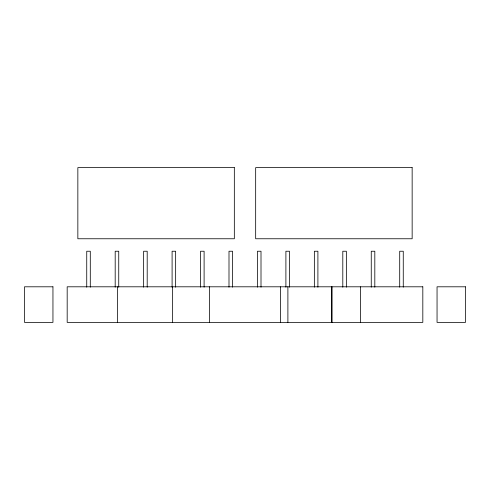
<?xml version="1.0" encoding="UTF-8"?>
<svg xmlns="http://www.w3.org/2000/svg" width="490" height="490" viewBox="0 0 490 490"><rect width="100%" height="100%" fill="white"/><g stroke="black" fill="none" stroke-linecap="round" stroke-linejoin="round"><path stroke-width="0.73" d="M403.264 287.183L403.264 251.235L399.711 251.235L399.705 287.183M374.813 287.183L374.813 251.235L371.261 251.235L371.255 287.183M360.53 286.803L360.53 322.365M346.357 287.183L346.357 251.235L342.804 251.235L342.804 287.183M332.079 286.803L332.079 322.365M331.54 286.803L331.54 322.365M317.906 287.183L317.906 251.235L314.353 251.235L314.353 287.183M289.455 287.183L289.455 251.235L285.903 251.235L285.897 287.183M287.893 286.803L287.893 322.365M280.562 286.803L280.562 322.365M261.005 287.183L261.005 251.235L257.452 251.235L257.446 287.183M232.554 287.183L232.554 251.235L229.002 251.235L228.995 287.183M209.438 286.803L209.438 322.365M204.103 287.183L204.103 251.235L200.551 251.235L200.545 287.183M175.647 287.183L175.647 251.235L172.1 251.235L172.094 287.183M172.639 286.803L172.639 322.365M147.196 287.183L147.196 251.235L143.644 251.235L143.644 287.183M118.745 287.183L118.745 251.235L115.193 251.235L115.187 287.183M117.471 286.803L117.471 322.365M90.295 287.183L90.295 251.235L86.742 251.235L86.736 287.183M234.33 167.635L77.849 167.635L77.849 238.765L234.33 238.765L234.33 167.635M412.151 167.635L255.67 167.635L255.67 238.765L412.151 238.765L412.151 167.635M52.951 286.803L24.5 286.803L24.5 322.365L52.951 322.365L52.951 286.803M422.821 286.803L67.179 286.803L67.179 322.365L422.821 322.365L422.821 286.803M465.5 286.803L437.049 286.803L437.049 322.365L465.5 322.365L465.5 286.803"/></g></svg>
